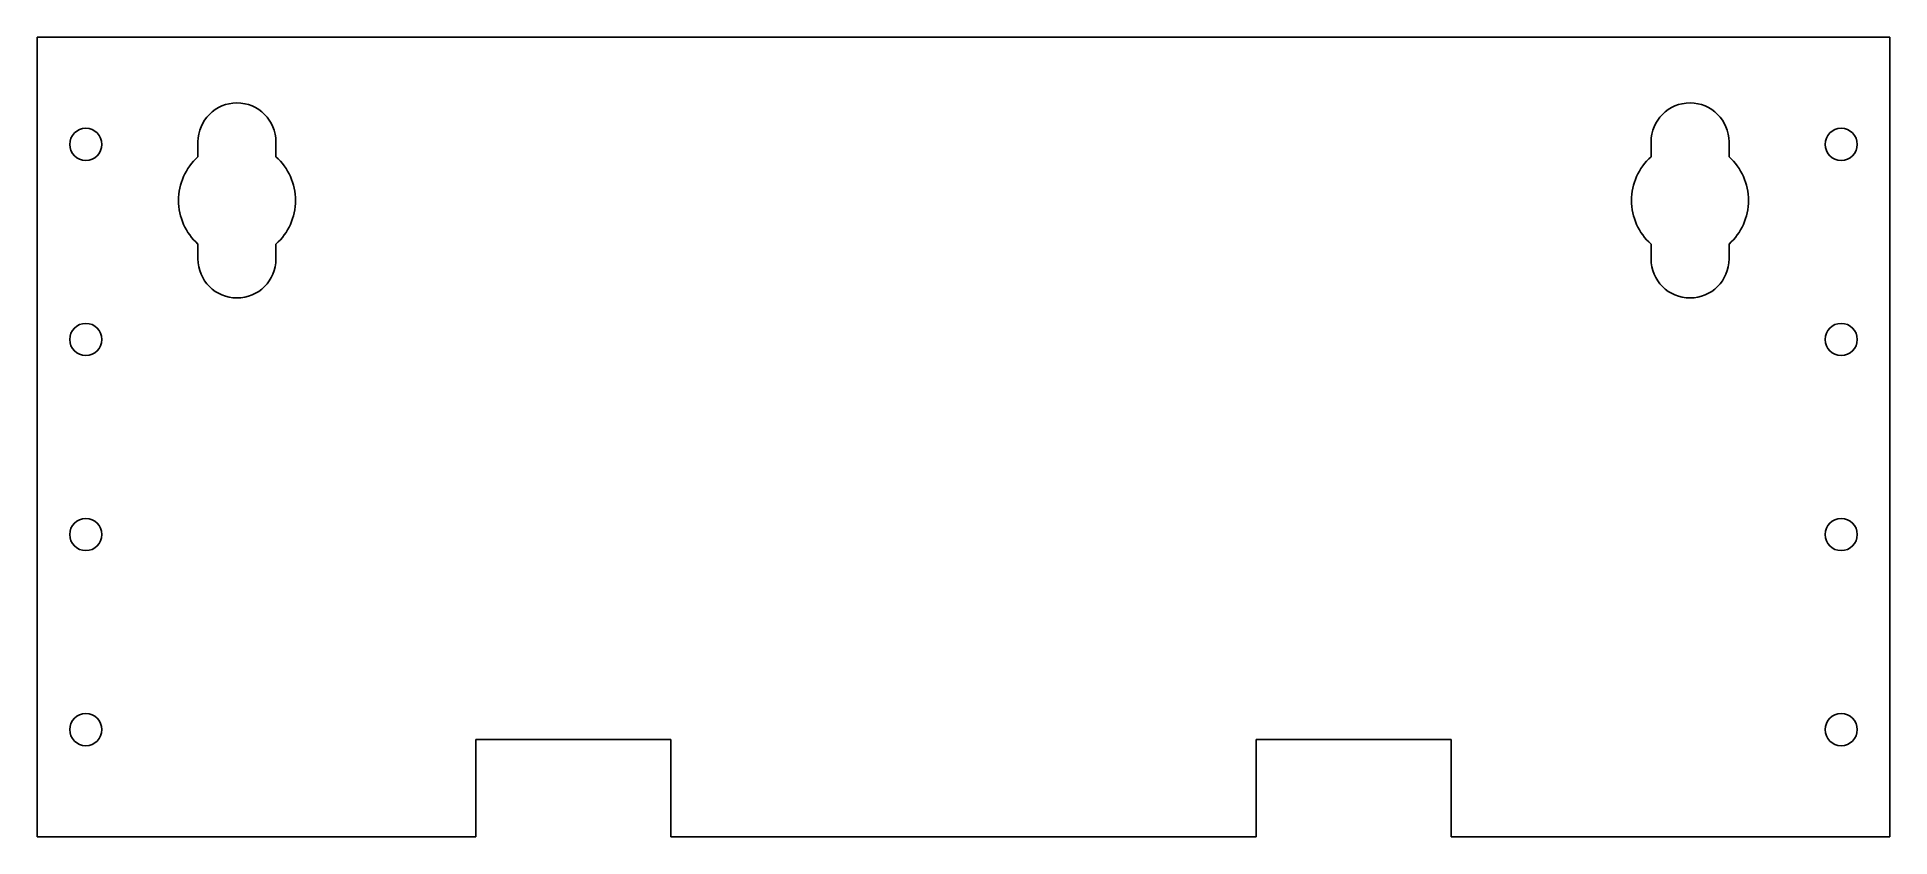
# Model space of a CAD drawing. Header units: millimetres. Extents: x -95 to 95, y -41 to 41.
import ezdxf

# ---------------------------------------------------------------- set-up
doc = ezdxf.new("R2010")
doc.units = ezdxf.units.MM
doc.layers.add('Body', color=7, linetype='CONTINUOUS')

msp = doc.modelspace()

# ---------------------------------------------------------------- linework, layer by layer
at = {"layer": 'Body'}
for p, q in [((-95, 41, -0.75), (-95, 41, 0.75)), ((-95, 41, -0.75), (-95, -41, -0.75)), ((-95, 41, 0.75), (-95, -41, 0.75)), ((-95, 41, -0.75), (-95, 41, 0.75)), ((95, 41, -0.75), (-95, 41, -0.75)), ((95, 41, 0.75), (-95, 41, 0.75)), ((95, 41, -0.75), (-95, 41, -0.75)), ((-95, 41, -0.75), (-95, -41, -0.75)), ((95, 41, 0.75), (-95, 41, 0.75)), ((-95, 41, 0.75), (-95, -41, 0.75)), ((95, 41, -0.75), (95, 41, 0.75)), ((95, -41, -0.75), (95, 41, -0.75)), ((95, -41, 0.75), (95, 41, 0.75)), ((95, 41, -0.75), (95, 41, 0.75)), ((95, -41, -0.75), (95, 41, -0.75)), ((95, -41, 0.75), (95, 41, 0.75)), ((-88.35, 30, -0.75), (-88.35, 30, 0.75)), ((-88.35, 30, -0.75), (-88.35, 30, 0.75)), ((-78.5, 30.25, -0.75), (-78.5, 28.72, -0.75)), ((-78.5, 30.25, 0.75), (-78.5, 28.72, 0.75)), ((-78.5, 30.25, 0.75), (-78.5, 30.25, -0.75)), ((-78.5, 30.25, 0.75), (-78.5, 28.72, 0.75)), ((-78.5, 30.25, -0.75), (-78.5, 28.72, -0.75)), ((-78.5, 30.25, 0.75), (-78.5, 30.25, -0.75)), ((-78.5, 28.72, -0.75), (-78.5, 28.72, 0.75)), ((-78.5, 28.72, -0.75), (-78.5, 28.72, 0.75)), ((-70.5, 30.25, -0.75), (-70.5, 28.72, -0.75)), ((-70.5, 30.25, 0.75), (-70.5, 28.72, 0.75)), ((-70.5, 30.25, 0.75), (-70.5, 30.25, -0.75)), ((-70.5, 30.25, 0.75), (-70.5, 28.72, 0.75)), ((-70.5, 30.25, -0.75), (-70.5, 28.72, -0.75)), ((-70.5, 30.25, 0.75), (-70.5, 30.25, -0.75)), ((-70.5, 28.72, -0.75), (-70.5, 28.72, 0.75)), ((-70.5, 28.72, -0.75), (-70.5, 28.72, 0.75)), ((70.5, 30.25, -0.75), (70.5, 28.72, -0.75)), ((70.5, 30.25, 0.75), (70.5, 28.72, 0.75)), ((70.5, 30.25, 0.75), (70.5, 30.25, -0.75)), ((70.5, 30.25, 0.75), (70.5, 28.72, 0.75)), ((70.5, 30.25, -0.75), (70.5, 28.72, -0.75)), ((70.5, 30.25, 0.75), (70.5, 30.25, -0.75)), ((70.5, 28.72, -0.75), (70.5, 28.72, 0.75)), ((70.5, 28.72, -0.75), (70.5, 28.72, 0.75)), ((78.5, 30.25, -0.75), (78.5, 28.72, -0.75)), ((78.5, 30.25, 0.75), (78.5, 28.72, 0.75)), ((78.5, 30.25, 0.75), (78.5, 30.25, -0.75)), ((78.5, 30.25, 0.75), (78.5, 28.72, 0.75)), ((78.5, 30.25, -0.75), (78.5, 28.72, -0.75)), ((78.5, 30.25, 0.75), (78.5, 30.25, -0.75)), ((78.5, 28.72, -0.75), (78.5, 28.72, 0.75)), ((78.5, 28.72, -0.75), (78.5, 28.72, 0.75)), ((91.65, 30, -0.75), (91.65, 30, 0.75)), ((91.65, 30, -0.75), (91.65, 30, 0.75)), ((-78.5, 19.78, -0.75), (-78.5, 18.25, -0.75)), ((-78.5, 19.78, 0.75), (-78.5, 18.25, 0.75)), ((-78.5, 19.78, -0.75), (-78.5, 19.78, 0.75)), ((-78.5, 19.78, 0.75), (-78.5, 18.25, 0.75)), ((-78.5, 19.78, -0.75), (-78.5, 18.25, -0.75)), ((-78.5, 19.78, -0.75), (-78.5, 19.78, 0.75)), ((-70.5, 19.78, -0.75), (-70.5, 18.25, -0.75)), ((-70.5, 19.78, 0.75), (-70.5, 18.25, 0.75)), ((-70.5, 19.78, 0.75), (-70.5, 18.25, 0.75)), ((-70.5, 19.78, -0.75), (-70.5, 18.25, -0.75)), ((-70.5, 19.78, -0.75), (-70.5, 19.78, 0.75)), ((-70.5, 19.78, -0.75), (-70.5, 19.78, 0.75)), ((70.5, 19.78, -0.75), (70.5, 18.25, -0.75)), ((70.5, 19.78, 0.75), (70.5, 18.25, 0.75)), ((70.5, 19.78, -0.75), (70.5, 19.78, 0.75)), ((70.5, 19.78, 0.75), (70.5, 18.25, 0.75)), ((70.5, 19.78, -0.75), (70.5, 18.25, -0.75)), ((70.5, 19.78, -0.75), (70.5, 19.78, 0.75)), ((78.5, 19.78, -0.75), (78.5, 18.25, -0.75)), ((78.5, 19.78, 0.75), (78.5, 18.25, 0.75)), ((78.5, 19.78, 0.75), (78.5, 18.25, 0.75)), ((78.5, 19.78, -0.75), (78.5, 18.25, -0.75)), ((78.5, 19.78, -0.75), (78.5, 19.78, 0.75)), ((78.5, 19.78, -0.75), (78.5, 19.78, 0.75)), ((-78.5, 18.25, 0.75), (-78.5, 18.25, -0.75)), ((-78.5, 18.25, 0.75), (-78.5, 18.25, -0.75)), ((-70.5, 18.25, 0.75), (-70.5, 18.25, -0.75)), ((-70.5, 18.25, 0.75), (-70.5, 18.25, -0.75)), ((70.5, 18.25, 0.75), (70.5, 18.25, -0.75)), ((70.5, 18.25, 0.75), (70.5, 18.25, -0.75)), ((78.5, 18.25, 0.75), (78.5, 18.25, -0.75)), ((78.5, 18.25, 0.75), (78.5, 18.25, -0.75)), ((-88.35, 10, -0.75), (-88.35, 10, 0.75)), ((-88.35, 10, -0.75), (-88.35, 10, 0.75)), ((91.65, 10, -0.75), (91.65, 10, 0.75)), ((91.65, 10, -0.75), (91.65, 10, 0.75)), ((-88.35, -10, -0.75), (-88.35, -10, 0.75)), ((-88.35, -10, -0.75), (-88.35, -10, 0.75)), ((91.65, -10, -0.75), (91.65, -10, 0.75)), ((91.65, -10, -0.75), (91.65, -10, 0.75)), ((-88.35, -30, -0.75), (-88.35, -30, 0.75)), ((-88.35, -30, -0.75), (-88.35, -30, 0.75)), ((91.65, -30, -0.75), (91.65, -30, 0.75)), ((91.65, -30, -0.75), (91.65, -30, 0.75)), ((-50, -31, -0.75), (-50, -41, -0.75)), ((-30, -31, -0.75), (-50, -31, -0.75)), ((-50, -31, 0.75), (-50, -41, 0.75)), ((-30, -31, 0.75), (-50, -31, 0.75)), ((-50, -31, 0.75), (-50, -41, 0.75)), ((-50, -31, -0.75), (-50, -41, -0.75)), ((-50, -31, 0.75), (-50, -31, -0.75)), ((-30, -31, 0.75), (-50, -31, 0.75)), ((-50, -31, 0.75), (-50, -31, -0.75)), ((-30, -31, -0.75), (-50, -31, -0.75)), ((-30, -41, -0.75), (-30, -31, -0.75)), ((-30, -41, 0.75), (-30, -31, 0.75)), ((-30, -31, 0.75), (-30, -31, -0.75)), ((-30, -41, 0.75), (-30, -31, 0.75)), ((-30, -31, 0.75), (-30, -31, -0.75)), ((-30, -41, -0.75), (-30, -31, -0.75)), ((50, -31, -0.75), (30, -31, -0.75)), ((30, -31, -0.75), (30, -41, -0.75)), ((50, -31, 0.75), (30, -31, 0.75)), ((30, -31, 0.75), (30, -41, 0.75)), ((50, -31, 0.75), (30, -31, 0.75)), ((30, -31, 0.75), (30, -31, -0.75)), ((50, -31, -0.75), (30, -31, -0.75)), ((30, -31, 0.75), (30, -41, 0.75)), ((30, -31, -0.75), (30, -41, -0.75)), ((30, -31, 0.75), (30, -31, -0.75)), ((50, -41, -0.75), (50, -31, -0.75)), ((50, -41, 0.75), (50, -31, 0.75)), ((50, -41, 0.75), (50, -31, 0.75)), ((50, -31, 0.75), (50, -31, -0.75)), ((50, -41, -0.75), (50, -31, -0.75)), ((50, -31, 0.75), (50, -31, -0.75)), ((-95, -41, -0.75), (-95, -41, 0.75)), ((-95, -41, -0.75), (-50, -41, -0.75)), ((-95, -41, 0.75), (-50, -41, 0.75)), ((-95, -41, -0.75), (-95, -41, 0.75)), ((-95, -41, -0.75), (-50, -41, -0.75)), ((-95, -41, 0.75), (-50, -41, 0.75)), ((-50, -41, 0.75), (-50, -41, -0.75)), ((-50, -41, 0.75), (-50, -41, -0.75)), ((-30, -41, -0.75), (30, -41, -0.75)), ((-30, -41, 0.75), (30, -41, 0.75)), ((-30, -41, 0.75), (-30, -41, -0.75)), ((-30, -41, -0.75), (30, -41, -0.75)), ((-30, -41, 0.75), (30, -41, 0.75)), ((-30, -41, 0.75), (-30, -41, -0.75)), ((30, -41, 0.75), (30, -41, -0.75)), ((30, -41, 0.75), (30, -41, -0.75)), ((50, -41, -0.75), (95, -41, -0.75)), ((50, -41, 0.75), (95, -41, 0.75)), ((50, -41, -0.75), (95, -41, -0.75)), ((50, -41, 0.75), (95, -41, 0.75)), ((50, -41, 0.75), (50, -41, -0.75)), ((50, -41, 0.75), (50, -41, -0.75)), ((95, -41, -0.75), (95, -41, 0.75)), ((95, -41, -0.75), (95, -41, 0.75))]:
    msp.add_line(p, q, dxfattribs=at)
for centre in [(-90, 30, -0.75), (-90, 30, 0.75), (-90, 30, -0.75), (-90, 30, 0.75), (90, 30, -0.75), (90, 30, 0.75), (90, 30, -0.75), (90, 30, 0.75), (-90, 10, -0.75), (-90, 10, 0.75), (-90, 10, -0.75), (-90, 10, 0.75), (90, 10, -0.75), (90, 10, 0.75), (90, 10, -0.75), (90, 10, 0.75), (-90, -10, -0.75), (-90, -10, 0.75), (-90, -10, -0.75), (-90, -10, 0.75), (90, -10, -0.75), (90, -10, 0.75), (90, -10, -0.75), (90, -10, 0.75), (-90, -30, -0.75), (-90, -30, 0.75), (-90, -30, -0.75), (-90, -30, 0.75), (90, -30, -0.75), (90, -30, 0.75), (90, -30, -0.75), (90, -30, 0.75)]:
    msp.add_circle(centre, 1.65, dxfattribs=at)
for centre, radius, start, end in [((-74.5, 30.25, -0.75), 4, 0, 180), ((-74.5, 30.25, 0.75), 4, 0, 180), ((-74.5, 30.25, 0.75), 4, 0, 180), ((-74.5, 30.25, -0.75), 4, 0, 180), ((74.5, 30.25, -0.75), 4, 0, 180), ((74.5, 30.25, 0.75), 4, 0, 180), ((74.5, 30.25, 0.75), 4, 0, 180), ((74.5, 30.25, -0.75), 4, 0, 180), ((-74.5, 24.25, -0.75), 6, 131.8103, -131.8103), ((-74.5, 24.25, 0.75), 6, 131.8103, -131.8103), ((-74.5, 24.25, 0.75), 6, 131.8103, -131.8103), ((-74.5, 24.25, -0.75), 6, 131.8103, -131.8103), ((-74.5, 24.25, -0.75), 6, 0, 48.1897), ((-74.5, 24.25, 0.75), 6, 0, 48.1897), ((-74.5, 24.25, 0.75), 6, 0, 48.1897), ((-74.5, 24.25, -0.75), 6, 0, 48.1897), ((74.5, 24.25, -0.75), 6, 131.8103, -131.8103), ((74.5, 24.25, 0.75), 6, 131.8103, -131.8103), ((74.5, 24.25, 0.75), 6, 131.8103, -131.8103), ((74.5, 24.25, -0.75), 6, 131.8103, -131.8103), ((74.5, 24.25, -0.75), 6, 0, 48.1897), ((74.5, 24.25, 0.75), 6, 0, 48.1897), ((74.5, 24.25, 0.75), 6, 0, 48.1897), ((74.5, 24.25, -0.75), 6, 0, 48.1897), ((-74.5, 24.25, -0.75), 6, -48.1897, 0), ((-74.5, 24.25, 0.75), 6, -48.1897, 0), ((-74.5, 24.25, 0.75), 6, -48.1897, 0), ((-74.5, 24.25, -0.75), 6, -48.1897, 0), ((74.5, 24.25, -0.75), 6, -48.1897, 0), ((74.5, 24.25, 0.75), 6, -48.1897, 0), ((74.5, 24.25, 0.75), 6, -48.1897, 0), ((74.5, 24.25, -0.75), 6, -48.1897, 0), ((-74.5, 18.25, -0.75), 4, 180, 0), ((-74.5, 18.25, 0.75), 4, 180, 0), ((-74.5, 18.25, 0.75), 4, 180, 0), ((-74.5, 18.25, -0.75), 4, 180, 0), ((74.5, 18.25, -0.75), 4, 180, 0), ((74.5, 18.25, 0.75), 4, 180, 0), ((74.5, 18.25, 0.75), 4, 180, 0), ((74.5, 18.25, -0.75), 4, 180, 0)]:
    msp.add_arc(centre, radius, start, end, dxfattribs=at)

doc.saveas('drawing.dxf')
